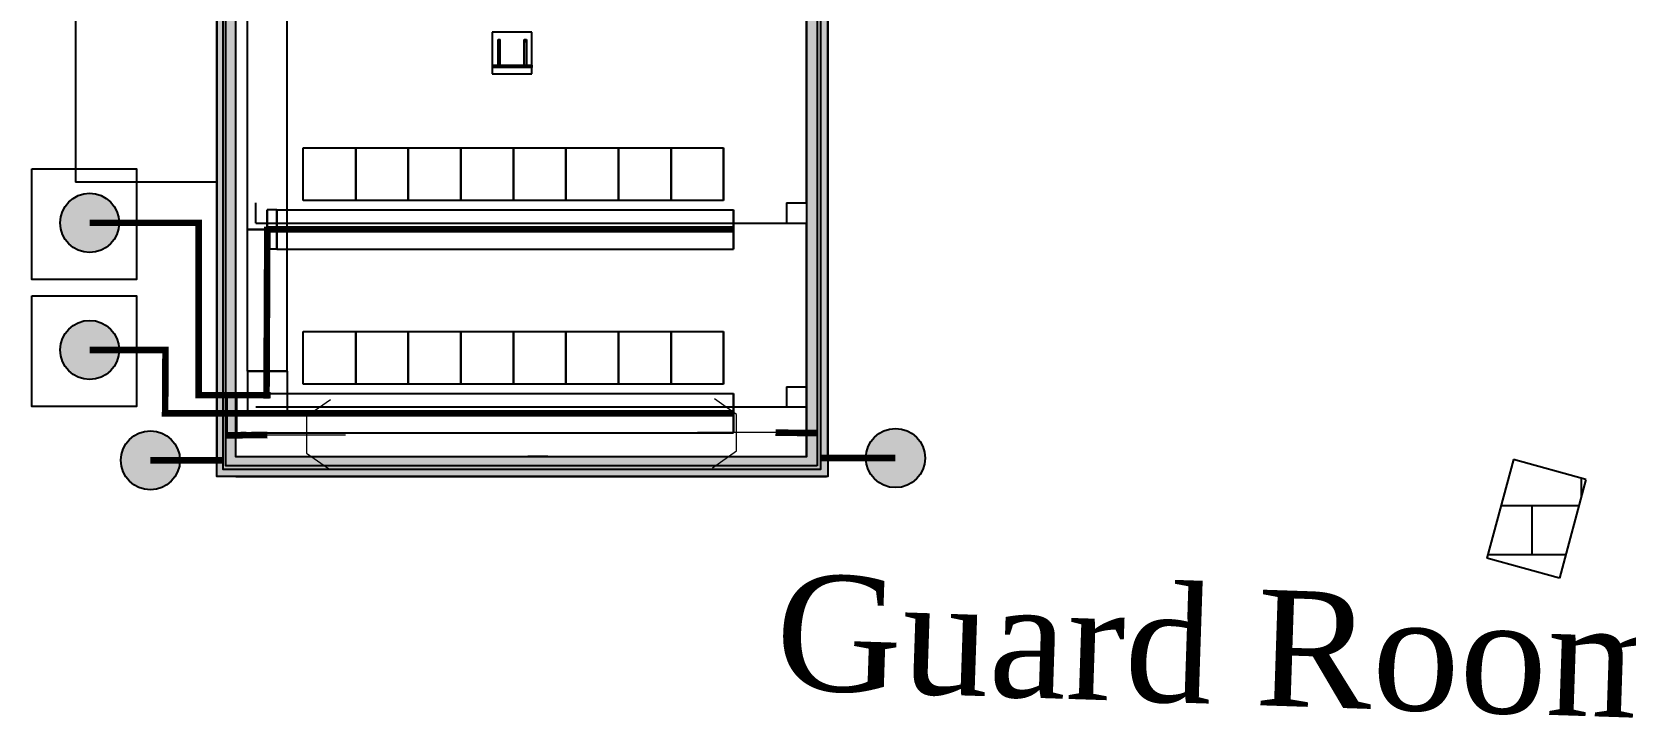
# Model space of a CAD drawing. Header units: inches. Extents: x 517790 to 538444, y 301815 to 302461.
# Drawn here: x 517940.97 to 517963.86, y 302287.42 to 302297.3 of the extents above; entities that cross this region are included whole.
import ezdxf
from ezdxf.enums import TextEntityAlignment as Align

# ---------------------------------------------------------------- set-up
doc = ezdxf.new("R2010")
doc.units = ezdxf.units.IN
doc.header["$MEASUREMENT"] = 0
for name, color, linetype in [('CABLE ROUTE OF GENERATOR AND MCC ROOM-EMBED 1_DWG$0$DwgTemplate', 7, 'Continuous'), ('电气-接地设计-接地线', 3, '接地线'), ('电缆敷设层', 1, 'Continuous'), ('硅胶总平面底图 工艺装置区', 253, 'Continuous'), ('硅胶总平面底图0804', 253, 'Continuous')]:
    doc.layers.add(name, color=color, linetype=linetype)
doc.styles.add('EESLTYPE', font='TXT.shx')
doc.styles.add('TR', font='times.ttf')
doc.linetypes.add('接地线', pattern='A,500,["/",EESLTYPE,S=200,R=0,X=0,Y=-100],-200,60,-200', length=960)
doc.linetypes.add('组180_接地线', pattern='A,500,["/",EESLTYPE,S=200,R=-180,X=0,Y=100],-200,60,-200', length=960)

# ---------------------------------------------------------------- blocks, each defined once
blk = doc.blocks.new('PTJD2')
at = {"linetype": 'Continuous'}
blk.add_hatch(color=0, dxfattribs=at).paths.add_polyline_path([(150, 0, 1), (-150, 0, 1)])
at = {"color": 0, "linetype": 'Continuous'}
blk.add_circle((0, 0), 150, dxfattribs=at)

msp = doc.modelspace()

# ---------------------------------------------------------------- hatches: boundary and pattern name
at = {"ltscale": 10}
h = msp.add_hatch(color=9, dxfattribs=at)
h.dxf.hatch_style = 1
h.paths.add_polyline_path([(517943.624, 302290.912), (517952.404, 302290.912), (517952.404, 302314.7), (517943.624, 302314.7)])
h.paths.add_polyline_path([(517952.299, 302314.626), (517952.299, 302291.014), (517943.717, 302291.014), (517943.717, 302314.626)], flags=16)
h.paths.add_polyline_path([(517952.25, 302314.594), (517952.25, 302291.064), (517943.754, 302291.064), (517943.754, 302314.594)], flags=0)
h.paths.add_polyline_path([(517944.633, 302314.519), (517944.633, 302310.238), (517951.811, 302310.238), (517951.811, 302310.525), (517952.098, 302310.525), (517952.098, 302314.242), (517948.382, 302314.242), (517948.094, 302314.242), (517948.094, 302314.53), (517948.382, 302314.53), (517948.382, 302314.242), (517952.098, 302314.242), (517952.098, 302310.525), (517951.811, 302310.525), (517951.811, 302310.238), (517952.098, 302310.238), (517952.098, 302306.665), (517951.914, 302306.665), (517951.914, 302306.377), (517952.098, 302306.377), (517952.098, 302302.805), (517951.914, 302302.805), (517951.914, 302302.517), (517952.098, 302302.517), (517952.098, 302298.8), (517952.098, 302298.513), (517952.098, 302294.844), (517951.811, 302294.844), (517951.811, 302294.556), (517952.098, 302294.556), (517952.098, 302291.913), (517951.811, 302291.913), (517951.048, 302291.913), (517951.048, 302291.538), (517950.524, 302291.538), (517949.769, 302291.538), (517949.013, 302291.538), (517948.258, 302291.538), (517947.503, 302291.538), (517945.993, 302291.538), (517945.237, 302291.538), (517944.35, 302291.538), (517943.906, 302291.538), (517943.906, 302292.104), (517944.067, 302292.104), (517944.067, 302292.428), (517944.067, 302294.464), (517944.067, 302298.542), (517944.222, 302298.542), (517944.153, 302298.596), (517944.256, 302298.727), (517944.256, 302300.287), (517944.256, 302304.361), (517944.256, 302308.198), (517944.256, 302310.227), (517944.256, 302310.515), (517944.256, 302314.232), (517944.256, 302314.519)], flags=0)
h.paths.add_polyline_path([(517944.633, 302314.519), (517944.633, 302314.232), (517944.633, 302310.515), (517944.633, 302310.227), (517944.633, 302308.386), (517944.838, 302308.386), (517946.804, 302308.386), (517946.804, 302308.009), (517944.838, 302308.009), (517944.633, 302308.009), (517944.633, 302304.55), (517944.838, 302304.55), (517946.804, 302304.55), (517946.804, 302304.172), (517944.838, 302304.172), (517944.633, 302304.172), (517944.633, 302300.476), (517946.804, 302300.476), (517946.804, 302300.098), (517944.633, 302300.098), (517944.633, 302298.614), (517944.763, 302298.513), (517948.809, 302298.513), (517948.809, 302297.364), (517948.264, 302297.364), (517948.264, 302297.355), (517948.222, 302297.355), (517947.464, 302297.36), (517947.464, 302297.355), (517947.249, 302297.355), (517947.249, 302297.308), (517947.207, 302297.308), (517946.921, 302297.364), (517946.921, 302298.513), (517944.633, 302298.513), (517944.633, 302298.502), (517944.633, 302294.747), (517945.237, 302294.747), (517945.993, 302294.747), (517946.748, 302294.747), (517947.503, 302294.747), (517948.258, 302294.747), (517949.013, 302294.747), (517949.769, 302294.747), (517950.524, 302294.747), (517951.048, 302294.747), (517951.048, 302294.546), (517951.048, 302294.181), (517950.524, 302294.181), (517949.769, 302294.181), (517949.013, 302294.181), (517948.258, 302294.181), (517947.503, 302294.181), (517946.748, 302294.181), (517944.633, 302294.181), (517944.633, 302292.428), (517944.633, 302291.821), (517944.35, 302291.821), (517944.35, 302291.538), (517943.906, 302291.538), (517943.906, 302292.104), (517944.067, 302292.104), (517944.067, 302292.428), (517944.067, 302294.464), (517944.067, 302294.546), (517944.067, 302294.834), (517944.067, 302298.502), (517944.067, 302298.542), (517944.11, 302298.542), (517944.256, 302298.727), (517944.256, 302298.79), (517944.256, 302300.287), (517944.256, 302302.507), (517944.256, 302302.794), (517944.256, 302304.361), (517944.256, 302306.367), (517944.256, 302306.655), (517944.256, 302308.198), (517944.256, 302314.519)], flags=0)
edge = h.paths.add_edge_path(flags=0)
edge.add_line((517944.102, 302314.129), (517943.993, 302314.065))
edge.add_line((517943.993, 302314.065), (517944.013, 302314.042))
edge.add_line((517944.013, 302314.042), (517944.014, 302314.041))
edge.add_line((517944.014, 302314.041), (517944.014, 302314.041))
edge.add_line((517944.014, 302314.041), (517944.136, 302313.902))
edge.add_ellipse((517944.189, 302313.954), major_axis=(-0.0524, -0.0524), ratio=0.5, start_angle=358.1821, end_angle=450)
edge.add_ellipse((517944.189, 302313.954), major_axis=(0.0524, 0.0524), ratio=0.5, start_angle=270, end_angle=361.8179)
edge.add_line((517944.241, 302314.007), (517944.102, 302314.129))
h.paths.add_polyline_path([(517949.365, 302311.739), (517949.331, 302311.739), (517949.332, 302311.738), (517949.367, 302311.738)], flags=0)
h.paths.add_polyline_path([(517947.212, 302312.648), (517947.239, 302312.648), (517947.239, 302312.601), (517947.239, 302312.52), (517947.239, 302312.449), (517947.239, 302312.166), (517947.212, 302312.166), (517947.212, 302312.449)], flags=0)
h.paths.add_polyline_path([(517948.82, 302312.733), (517948.725, 302312.733), (517948.638, 302312.685), (517948.82, 302312.685)], flags=0)
h.paths.add_polyline_path([(517947.97, 302311.779), (517947.97, 302311.836), (517947.338, 302311.836), (517947.338, 302311.779)], flags=0)
h.paths.add_polyline_path([(517948.278, 302312.294), (517948.278, 302312.435), (517948.225, 302312.435), (517948.225, 302312.294)], flags=0)
h.paths.add_polyline_path([(517948.887, 302312.001), (517949.387, 302312.001), (517949.387, 302311.93), (517949.924, 302311.93), (517949.924, 302312.615), (517950.125, 302312.615), (517950.125, 302312.723), (517950.161, 302312.723, -0.812836), (517950.342, 302312.685), (517950.347, 302312.706), (517950.347, 302312.742), (517950.375, 302312.742), (517950.375, 302312.572), (517950.579, 302312.572, -0.58135), (517951.112, 302312.59), (517951.112, 302313.205), (517951.442, 302313.205), (517951.442, 302311.411), (517951.112, 302311.411), (517951.112, 302312.269, -0.96771), (517950.579, 302312.572), (517950.026, 302312.572), (517950.026, 302312.497), (517949.924, 302312.497), (517949.924, 302311.93), (517949.387, 302311.93), (517949.387, 302311.765), (517948.887, 302311.765)], flags=0)
h.paths.add_polyline_path([(517947.267, 302309.145), (517947.249, 302309.007), (517947.267, 302309.007)], flags=0)
h.paths.add_polyline_path([(517947.212, 302308.777), (517947.239, 302308.777), (517947.239, 302308.73), (517947.239, 302308.65), (517947.239, 302308.579), (517947.239, 302308.296), (517947.212, 302308.296), (517947.212, 302308.579)], flags=0)
h.paths.add_polyline_path([(517944.838, 302308.386), (517946.804, 302308.386), (517946.804, 302308.009), (517944.838, 302308.009), (517944.633, 302308.009), (517944.633, 302306.655), (517944.633, 302306.367), (517944.633, 302304.55), (517944.838, 302304.55), (517946.804, 302304.55), (517946.804, 302304.172), (517944.838, 302304.172), (517944.633, 302304.172), (517944.633, 302302.794), (517944.633, 302302.507), (517944.633, 302300.476), (517946.804, 302300.476), (517946.804, 302300.098), (517944.444, 302300.098), (517944.444, 302300.476), (517944.633, 302300.476), (517944.633, 302302.507), (517944.633, 302302.794), (517944.633, 302304.172), (517944.444, 302304.172), (517944.444, 302304.55), (517944.633, 302304.55), (517944.633, 302306.367), (517944.633, 302306.655), (517944.633, 302308.009), (517944.444, 302308.009), (517944.444, 302308.386)], flags=0)
h.paths.add_polyline_path([(517948.278, 302308.565), (517948.278, 302308.423), (517948.443, 302308.423), (517948.49, 302308.565)], flags=0)
h.paths.add_polyline_path([(517950.687, 302307.588), (517950.687, 302307.796), (517950.592, 302307.796), (517950.592, 302307.739)], flags=0)
h.paths.add_polyline_path([(517947.97, 302307.909), (517947.97, 302307.965), (517947.338, 302307.965), (517947.338, 302307.909)], flags=0)
h.paths.add_polyline_path([(517949.903, 302308.702, 1.000036), (517949.903, 302308.626), (517950.026, 302308.626), (517950.026, 302308.702)], flags=0)
h.paths.add_polyline_path([(517951.112, 302309.334), (517951.442, 302309.334), (517951.442, 302307.541), (517951.112, 302307.541), (517951.112, 302308.398, -0.756725), (517950.543, 302308.559, -0.756725), (517951.112, 302308.719)], flags=0)
h.paths.add_polyline_path([(517951.447, 302305.521), (517951.442, 302305.521), (517951.442, 302305.498), (517951.447, 302303.682)], flags=0)
h.paths.add_polyline_path([(517947.212, 302304.941), (517947.239, 302304.941), (517947.239, 302304.894), (517947.239, 302304.813), (517947.239, 302304.743), (517947.239, 302304.459), (517947.212, 302304.459), (517947.212, 302304.743)], flags=0)
h.paths.add_polyline_path([(517948.278, 302304.729), (517948.278, 302304.587), (517948.443, 302304.587), (517948.49, 302304.729)], flags=0)
h.paths.add_polyline_path([(517950.687, 302303.751), (517950.687, 302303.959), (517950.592, 302303.959), (517950.592, 302303.903)], flags=0)
h.paths.add_polyline_path([(517951.112, 302305.498), (517951.442, 302305.498), (517951.442, 302303.704), (517951.112, 302303.704), (517951.112, 302304.599, -0.756725), (517950.543, 302304.759, -0.756725), (517951.112, 302304.92)], flags=0)
h.paths.add_polyline_path([(517950.026, 302304.865), (517950.026, 302304.79), (517949.903, 302304.79, -0.999964), (517949.903, 302304.865)], flags=0)
h.paths.add_polyline_path([(517951.447, 302301.588), (517951.442, 302301.588), (517951.442, 302301.566), (517951.447, 302299.749)], flags=0)
h.paths.add_polyline_path([(517947.212, 302301.009), (517947.239, 302301.009), (517947.239, 302300.961), (517947.239, 302300.881), (517947.239, 302300.81), (517947.239, 302300.527), (517947.212, 302300.527), (517947.212, 302300.81)], flags=0)
h.paths.add_polyline_path([(517948.278, 302300.796), (517948.278, 302300.655), (517948.443, 302300.655), (517948.49, 302300.796)], flags=0)
h.paths.add_polyline_path([(517950.451, 302300.832), (517950.451, 302300.506), (517950.589, 302300.554), (517950.589, 302300.612)], flags=0)
h.paths.add_polyline_path([(517951.112, 302301.566), (517951.442, 302301.566), (517951.442, 302299.772), (517951.112, 302299.772), (517951.112, 302300.728, -0.55586), (517950.591, 302300.725), (517950.589, 302300.725), (517950.589, 302300.728, -0.138476), (517950.543, 302300.889, -0.756725), (517951.112, 302301.049)], flags=0)
h.paths.add_polyline_path([(517949.903, 302300.933), (517950.026, 302300.933), (517950.026, 302300.858), (517949.903, 302300.858, -1)], flags=0)
h.paths.add_polyline_path([(517944.633, 302292.104), (517944.633, 302292.428), (517944.34, 302292.428), (517944.338, 302292.104)], flags=0)
h.paths.add_polyline_path([(517944.633, 302294.464), (517951.048, 302294.464), (517951.811, 302294.556), (517944.633, 302294.556)], flags=0)
h.paths.add_polyline_path([(517946.921, 302297.364), (517947.464, 302297.364), (517947.464, 302297.355), (517946.992, 302297.355)], flags=0)
h.paths.add_polyline_path([(517947.58, 302297.302), (517948.151, 302297.302), (517948.151, 302296.827), (517948.151, 302296.794), (517948.151, 302296.702), (517947.58, 302296.702), (517947.58, 302296.794), (517947.58, 302296.827)], flags=0)
h.paths.add_polyline_path([(517947.665, 302297.195), (517947.698, 302297.195), (517947.698, 302296.827), (517948.039, 302296.827), (517948.039, 302297.195), (517948.072, 302297.195), (517948.072, 302296.827), (517947.665, 302296.827)], flags=0)
h.paths.add_polyline_path([(517947.672, 302297.186), (517947.691, 302297.186), (517947.691, 302297.167), (517947.672, 302297.167)], flags=0)
h.paths.add_polyline_path([(517948.047, 302297.186), (517948.066, 302297.186), (517948.066, 302297.167), (517948.047, 302297.167)], flags=0)
h.paths.add_polyline_path([(517944.865, 302295.637), (517945.62, 302295.637), (517946.375, 302295.637), (517947.13, 302295.637), (517947.885, 302295.637), (517948.641, 302295.637), (517949.396, 302295.637), (517950.151, 302295.637), (517950.906, 302295.637), (517950.906, 302294.882), (517950.151, 302294.882), (517949.396, 302294.882), (517948.641, 302294.882), (517947.885, 302294.882), (517947.13, 302294.882), (517946.375, 302294.882), (517945.62, 302294.882), (517944.865, 302294.882)], flags=0)
h.paths.add_polyline_path([(517944.865, 302292.994), (517945.62, 302292.994), (517946.375, 302292.994), (517947.13, 302292.994), (517947.885, 302292.994), (517948.641, 302292.994), (517949.396, 302292.994), (517950.151, 302292.994), (517950.906, 302292.994), (517950.906, 302292.238), (517950.151, 302292.238), (517949.396, 302292.238), (517948.641, 302292.238), (517947.306, 302292.238), (517947.13, 302292.238), (517946.375, 302292.238), (517945.62, 302292.238), (517944.865, 302292.238)], flags=0)
h.paths.add_polyline_path([(517944.046, 302292.104), (517944.046, 302291.538), (517943.971, 302291.538), (517943.971, 302292.104)], flags=0)
h.paths.add_polyline_path([(517946.417, 302300.94), (517950.166, 302300.94), (517950.166, 302302.356), (517946.417, 302302.356)], flags=8)
h.paths.add_polyline_path([(517944.471, 302301.799), (517952.144, 302301.799), (517952.144, 302303.215), (517944.471, 302303.215)], flags=8)
at = {"ltscale": 10, "true_color": 0xb87333}
h = msp.add_hatch(color=35, dxfattribs=at)
h.dxf.hatch_style = 1
h.paths.add_polyline_path([(517943.717, 302291.014), (517952.299, 302291.014), (517952.299, 302314.626), (517943.717, 302314.626)])
h.paths.add_polyline_path([(517952.25, 302314.594), (517943.754, 302314.594), (517943.754, 302291.064), (517952.25, 302291.064)], flags=16)
edge = h.paths.add_edge_path(flags=0)
edge.add_line((517944.102, 302314.129), (517943.993, 302314.065))
edge.add_line((517943.993, 302314.065), (517944.013, 302314.042))
edge.add_line((517944.013, 302314.042), (517944.014, 302314.041))
edge.add_line((517944.014, 302314.041), (517944.014, 302314.041))
edge.add_line((517944.014, 302314.041), (517944.136, 302313.902))
edge.add_ellipse((517944.189, 302313.954), major_axis=(-0.0524, -0.0524), ratio=0.5, start_angle=358.1821, end_angle=450)
edge.add_ellipse((517944.189, 302313.954), major_axis=(0.0524, 0.0524), ratio=0.5, start_angle=270, end_angle=361.8179)
edge.add_line((517944.241, 302314.007), (517944.102, 302314.129))
h.paths.add_polyline_path([(517949.365, 302311.739), (517949.331, 302311.739), (517949.332, 302311.738), (517949.367, 302311.738)], flags=0)
h.paths.add_polyline_path([(517947.212, 302312.648), (517947.239, 302312.648), (517947.239, 302312.601), (517947.239, 302312.52), (517947.239, 302312.449), (517947.239, 302312.166), (517947.212, 302312.166), (517947.212, 302312.449)], flags=0)
h.paths.add_polyline_path([(517948.82, 302312.733), (517948.725, 302312.733), (517948.638, 302312.685), (517948.82, 302312.685)], flags=0)
h.paths.add_polyline_path([(517947.97, 302311.779), (517947.97, 302311.836), (517947.338, 302311.836), (517947.338, 302311.779)], flags=0)
h.paths.add_polyline_path([(517948.278, 302312.294), (517948.278, 302312.435), (517948.225, 302312.435), (517948.225, 302312.294)], flags=0)
h.paths.add_polyline_path([(517948.887, 302312.001), (517949.387, 302312.001), (517949.387, 302311.93), (517949.924, 302311.93), (517949.924, 302312.615), (517950.125, 302312.615), (517950.125, 302312.723), (517950.161, 302312.723, -0.812836), (517950.342, 302312.685), (517950.347, 302312.706), (517950.347, 302312.742), (517950.375, 302312.742), (517950.375, 302312.572), (517950.579, 302312.572, -0.58135), (517951.112, 302312.59), (517951.112, 302313.205), (517951.442, 302313.205), (517951.442, 302311.411), (517951.112, 302311.411), (517951.112, 302312.269, -0.96771), (517950.579, 302312.572), (517950.026, 302312.572), (517950.026, 302312.497), (517949.924, 302312.497), (517949.924, 302311.93), (517949.387, 302311.93), (517949.387, 302311.765), (517948.887, 302311.765)], flags=0)
h.paths.add_polyline_path([(517947.267, 302309.145), (517947.239, 302309.145), (517947.239, 302309.136), (517947.243, 302309.007), (517947.267, 302309.007)], flags=0)
h.paths.add_polyline_path([(517947.212, 302308.777), (517947.239, 302308.777), (517947.239, 302308.73), (517947.239, 302308.65), (517947.239, 302308.579), (517947.239, 302308.296), (517947.212, 302308.296), (517947.212, 302308.579)], flags=0)
h.paths.add_polyline_path([(517944.838, 302308.386), (517946.804, 302308.386), (517946.804, 302308.009), (517944.838, 302308.009), (517944.633, 302308.009), (517944.633, 302306.655), (517944.633, 302306.367), (517944.633, 302304.55), (517944.838, 302304.55), (517946.804, 302304.55), (517946.804, 302304.172), (517944.838, 302304.172), (517944.633, 302304.172), (517944.633, 302302.794), (517944.633, 302302.507), (517944.633, 302300.476), (517946.804, 302300.476), (517946.804, 302300.098), (517944.444, 302300.098), (517944.444, 302300.476), (517944.633, 302300.476), (517944.633, 302302.507), (517944.633, 302302.794), (517944.633, 302304.172), (517944.444, 302304.172), (517944.444, 302304.55), (517944.633, 302304.55), (517944.633, 302306.367), (517944.633, 302306.655), (517944.633, 302308.009), (517944.444, 302308.009), (517944.444, 302308.386)], flags=0)
h.paths.add_polyline_path([(517948.278, 302308.565), (517948.278, 302308.423), (517948.443, 302308.423), (517948.49, 302308.565)], flags=0)
h.paths.add_polyline_path([(517950.687, 302307.588), (517950.687, 302307.796), (517950.592, 302307.796), (517950.592, 302307.739)], flags=0)
h.paths.add_polyline_path([(517947.97, 302307.909), (517947.97, 302307.965), (517947.338, 302307.965), (517947.338, 302307.909)], flags=0)
h.paths.add_polyline_path([(517949.903, 302308.702), (517950.026, 302308.702), (517950.026, 302308.626), (517949.903, 302308.626), (517949.937, 302308.647, -1.789564)], flags=0)
h.paths.add_polyline_path([(517951.112, 302309.334), (517951.442, 302309.334), (517951.442, 302307.541), (517951.112, 302307.541), (517951.112, 302308.398, -0.756725), (517950.543, 302308.559, -0.756725), (517951.112, 302308.719)], flags=0)
h.paths.add_polyline_path([(517951.447, 302305.521), (517951.442, 302305.521), (517951.442, 302305.498), (517951.447, 302303.682)], flags=0)
h.paths.add_polyline_path([(517947.212, 302304.941), (517947.239, 302304.941), (517947.239, 302304.894), (517947.239, 302304.813), (517947.239, 302304.743), (517947.239, 302304.459), (517947.212, 302304.459), (517947.212, 302304.743)], flags=0)
h.paths.add_polyline_path([(517948.278, 302304.729), (517948.278, 302304.587), (517948.443, 302304.587), (517948.49, 302304.729)], flags=0)
h.paths.add_polyline_path([(517950.687, 302303.751), (517950.687, 302303.959), (517950.592, 302303.959), (517950.592, 302303.903)], flags=0)
h.paths.add_polyline_path([(517951.112, 302305.498), (517951.442, 302305.498), (517951.442, 302303.704), (517951.112, 302303.704), (517951.112, 302304.599, -0.756725), (517950.543, 302304.759, -0.756725), (517951.112, 302304.92)], flags=0)
h.paths.add_polyline_path([(517950.026, 302304.865), (517950.026, 302304.79), (517949.903, 302304.79, -0.999964), (517949.903, 302304.865)], flags=0)
h.paths.add_polyline_path([(517951.447, 302301.588), (517951.442, 302301.588), (517951.442, 302301.566), (517951.447, 302299.749)], flags=0)
h.paths.add_polyline_path([(517947.212, 302301.009), (517947.239, 302301.009), (517947.239, 302300.961), (517947.239, 302300.881), (517947.239, 302300.81), (517947.239, 302300.527), (517947.212, 302300.527), (517947.212, 302300.81)], flags=0)
h.paths.add_polyline_path([(517948.278, 302300.796), (517948.278, 302300.655), (517948.443, 302300.655), (517948.49, 302300.796)], flags=0)
h.paths.add_polyline_path([(517950.451, 302300.832), (517950.451, 302300.506), (517950.589, 302300.554), (517950.589, 302300.612)], flags=0)
h.paths.add_polyline_path([(517951.112, 302301.566), (517951.442, 302301.566), (517951.442, 302299.772), (517951.112, 302299.772), (517951.112, 302300.728, -0.55586), (517950.591, 302300.725), (517950.589, 302300.725), (517950.589, 302300.728, -0.138476), (517950.543, 302300.889, -0.756725), (517951.112, 302301.049)], flags=0)
h.paths.add_polyline_path([(517949.903, 302300.933), (517950.026, 302300.933), (517950.026, 302300.858), (517949.903, 302300.858, -1)], flags=0)
h.paths.add_polyline_path([(517944.633, 302292.104), (517944.633, 302292.428), (517944.34, 302292.428), (517944.338, 302292.104)], flags=0)
h.paths.add_polyline_path([(517944.633, 302294.464), (517951.048, 302294.464), (517951.811, 302294.556), (517944.633, 302294.556)], flags=0)
h.paths.add_polyline_path([(517946.921, 302297.364), (517947.464, 302297.364), (517947.464, 302297.355), (517946.992, 302297.355)], flags=0)
h.paths.add_polyline_path([(517947.58, 302297.302), (517948.151, 302297.302), (517948.151, 302296.827), (517948.151, 302296.794), (517948.151, 302296.702), (517947.58, 302296.702), (517947.58, 302296.794), (517947.58, 302296.827)], flags=0)
h.paths.add_polyline_path([(517947.665, 302297.195), (517947.698, 302297.195), (517947.698, 302296.827), (517948.039, 302296.827), (517948.039, 302297.195), (517948.072, 302297.195), (517948.072, 302296.827), (517947.665, 302296.827)], flags=0)
h.paths.add_polyline_path([(517947.672, 302297.186), (517947.691, 302297.186), (517947.691, 302297.167), (517947.672, 302297.167)], flags=0)
h.paths.add_polyline_path([(517948.047, 302297.186), (517948.066, 302297.186), (517948.066, 302297.167), (517948.047, 302297.167)], flags=0)
h.paths.add_polyline_path([(517944.865, 302295.637), (517945.62, 302295.637), (517946.375, 302295.637), (517947.13, 302295.637), (517947.885, 302295.637), (517948.641, 302295.637), (517949.396, 302295.637), (517950.151, 302295.637), (517950.906, 302295.637), (517950.906, 302294.882), (517950.151, 302294.882), (517949.396, 302294.882), (517948.641, 302294.882), (517947.885, 302294.882), (517947.13, 302294.882), (517946.375, 302294.882), (517945.62, 302294.882), (517944.865, 302294.882)], flags=0)
h.paths.add_polyline_path([(517944.865, 302292.994), (517945.62, 302292.994), (517946.375, 302292.994), (517947.13, 302292.994), (517947.885, 302292.994), (517948.641, 302292.994), (517949.396, 302292.994), (517950.151, 302292.994), (517950.906, 302292.994), (517950.906, 302292.238), (517950.151, 302292.238), (517949.396, 302292.238), (517948.641, 302292.238), (517947.306, 302292.238), (517947.13, 302292.238), (517946.375, 302292.238), (517945.62, 302292.238), (517944.865, 302292.238)], flags=0)
h.paths.add_polyline_path([(517944.046, 302292.104), (517944.046, 302291.538), (517943.971, 302291.538), (517943.971, 302292.104)], flags=0)
h.paths.add_polyline_path([(517946.417, 302300.94), (517950.166, 302300.94), (517950.166, 302302.356), (517946.417, 302302.356)], flags=8)
h.paths.add_polyline_path([(517944.471, 302301.799), (517952.144, 302301.799), (517952.144, 302303.215), (517944.471, 302303.215)], flags=8)
h = msp.add_hatch(color=9)
h.dxf.hatch_style = 1
h.paths.add_polyline_path([(517952.098, 302291.195), (517943.898, 302291.195), (517943.898, 302291.818), (517943.754, 302291.818), (517943.754, 302291.064), (517952.25, 302291.064), (517952.25, 302314.594), (517943.754, 302314.594), (517943.754, 302291.818), (517943.898, 302291.818), (517943.898, 302314.53), (517952.098, 302314.53)])
at = {"layer": '硅胶总平面底图0804', "lineweight": -3}
h = msp.add_hatch(dxfattribs=at)
h.set_pattern_fill('BRICK', color=9, scale=2.831988, style=0)
h.set_pattern_definition([(0, (239081.8118, -2177273.44575), (0, 0.70799695862), []), (90, (239081.8118, -2177273.4457), (-1.4159939172, 9e-17), [0.7079969586, -0.7079969586]), (90, (239082.5198, -2177273.4457), (-1.4159939172, 9e-17), [-0.7079969586, 0.7079969586])])
h.paths.add_polyline_path([(517963.297, 302290.867), (517962.254, 302291.155), (517961.875, 302289.737), (517962.919, 302289.448)])

# ---------------------------------------------------------------- linework, layer by layer
at = {"color": 42, "ltscale": 10}
for points in [[(517943.717, 302314.626), (517952.299, 302314.626), (517952.299, 302291.014), (517943.717, 302291.014)], [(517952.25, 302291.064), (517943.754, 302291.064), (517943.754, 302314.594), (517952.25, 302314.594)]]:
    msp.add_lwpolyline(points, close=True, dxfattribs=at)
for points in [[(517940.967, 302295.336), (517942.47, 302295.336), (517942.47, 302293.745), (517940.967, 302293.745)], [(517940.967, 302293.509), (517942.47, 302293.509), (517942.47, 302291.918), (517940.967, 302291.918)]]:
    msp.add_lwpolyline(points, close=True)
at = {"color": 1, "lineweight": 18}
for points in [[(517945.258, 302292.013), (517944.913, 302291.772), (517944.913, 302291.246), (517945.23, 302291.024)], [(517950.746, 302291.037), (517951.091, 302291.279), (517951.091, 302291.805), (517950.774, 302292.026)], [(517944.352, 302291.509), (517944.352, 302291.509), (517944.913, 302291.509), (517945.475, 302291.509)], [(517951.652, 302291.542), (517951.652, 302291.542), (517951.091, 302291.542), (517950.529, 302291.542)]]:
    msp.add_lwpolyline(points, dxfattribs=at)
at = {"layer": 'CABLE ROUTE OF GENERATOR AND MCC ROOM-EMBED 1_DWG$0$DwgTemplate', "color": 9, "linetype": 'Continuous', "lineweight": -3}
for p, q in [((517944.067, 302294.464), (517944.067, 302298.542)), ((517944.633, 302294.464), (517944.633, 302298.542)), ((517944.067, 302294.834), (517944.067, 302298.502)), ((517944.633, 302294.834), (517944.633, 302298.502)), ((517944.486, 302294.747), (517944.35, 302294.747)), ((517944.35, 302294.747), (517944.35, 302294.181)), ((517944.35, 302294.546), (517944.35, 302294.747)), ((517944.486, 302294.747), (517944.35, 302294.747)), ((517944.486, 302294.546), (517944.486, 302294.747)), ((517944.486, 302294.747), (517944.486, 302294.181)), ((517944.486, 302294.546), (517944.486, 302294.747)), ((517944.486, 302294.747), (517945.237, 302294.747)), ((517944.486, 302294.747), (517944.486, 302294.181)), ((517944.486, 302294.747), (517945.237, 302294.747)), ((517944.633, 302294.546), (517944.633, 302294.834)), ((517945.237, 302294.747), (517945.993, 302294.747)), ((517945.237, 302294.747), (517945.993, 302294.747)), ((517945.993, 302294.747), (517946.748, 302294.747)), ((517945.993, 302294.747), (517946.748, 302294.747)), ((517946.748, 302294.747), (517947.503, 302294.747)), ((517946.748, 302294.747), (517947.503, 302294.747)), ((517947.503, 302294.747), (517948.258, 302294.747)), ((517947.503, 302294.747), (517948.258, 302294.747)), ((517948.258, 302294.747), (517949.013, 302294.747)), ((517948.258, 302294.747), (517949.013, 302294.747)), ((517949.013, 302294.747), (517949.769, 302294.747)), ((517949.013, 302294.747), (517949.769, 302294.747)), ((517949.769, 302294.747), (517950.524, 302294.747)), ((517949.769, 302294.747), (517950.524, 302294.747)), ((517950.524, 302294.747), (517951.048, 302294.747)), ((517950.524, 302294.747), (517951.048, 302294.747)), ((517951.048, 302294.747), (517951.048, 302294.181)), ((517951.048, 302294.546), (517951.048, 302294.747)), ((517944.067, 302294.464), (517944.067, 302294.546)), ((517944.067, 302294.464), (517944.633, 302294.464)), ((517944.633, 302294.464), (517944.067, 302294.464)), ((517944.067, 302294.464), (517944.633, 302294.464)), ((517944.067, 302292.428), (517944.067, 302294.464)), ((517944.633, 302294.464), (517944.067, 302294.464)), ((517944.067, 302292.428), (517944.067, 302294.464)), ((517944.633, 302292.428), (517944.633, 302294.464)), ((517944.633, 302292.428), (517944.633, 302294.464)), ((517951.048, 302294.181), (517951.048, 302294.546)), ((517944.486, 302294.181), (517946.748, 302294.181)), ((517944.486, 302294.181), (517946.748, 302294.181)), ((517946.748, 302294.181), (517947.503, 302294.181)), ((517946.748, 302294.181), (517947.503, 302294.181)), ((517947.503, 302294.181), (517948.258, 302294.181)), ((517947.503, 302294.181), (517948.258, 302294.181)), ((517948.258, 302294.181), (517949.013, 302294.181)), ((517948.258, 302294.181), (517949.013, 302294.181)), ((517949.013, 302294.181), (517949.769, 302294.181)), ((517949.013, 302294.181), (517949.769, 302294.181)), ((517949.769, 302294.181), (517950.524, 302294.181)), ((517949.769, 302294.181), (517950.524, 302294.181)), ((517950.524, 302294.181), (517951.048, 302294.181)), ((517950.524, 302294.181), (517951.048, 302294.181)), ((517944.067, 302292.428), (517944.067, 302291.821)), ((517944.067, 302292.428), (517944.633, 302292.428)), ((517944.067, 302292.428), (517944.067, 302291.821)), ((517944.633, 302292.428), (517944.067, 302292.428)), ((517944.067, 302292.428), (517944.633, 302292.428)), ((517944.633, 302292.428), (517944.067, 302292.428)), ((517944.633, 302292.428), (517944.633, 302291.821)), ((517944.633, 302292.428), (517944.633, 302291.821)), ((517943.766, 302292.104), (517943.766, 302291.538)), ((517943.906, 302292.104), (517943.906, 302291.538)), ((517943.906, 302291.538), (517943.906, 302292.104)), ((517944.35, 302292.104), (517945.237, 302292.104)), ((517944.35, 302292.104), (517945.237, 302292.104)), ((517945.237, 302292.104), (517945.993, 302292.104)), ((517945.237, 302292.104), (517945.993, 302292.104)), ((517945.993, 302292.104), (517949.013, 302292.104)), ((517945.993, 302292.104), (517949.013, 302292.104)), ((517949.013, 302292.104), (517949.769, 302292.104)), ((517949.013, 302292.104), (517949.769, 302292.104)), ((517949.769, 302292.104), (517950.524, 302292.104)), ((517949.769, 302292.104), (517950.524, 302292.104)), ((517950.524, 302292.104), (517951.048, 302292.104)), ((517950.524, 302292.104), (517951.048, 302292.104)), ((517951.048, 302292.104), (517951.048, 302291.538)), ((517951.048, 302291.538), (517951.048, 302292.104)), ((517943.766, 302291.538), (517943.893, 302291.538)), ((517943.893, 302291.538), (517943.906, 302291.538)), ((517943.906, 302291.538), (517944.046, 302291.538)), ((517943.906, 302291.538), (517944.35, 302291.538)), ((517943.906, 302291.538), (517944.35, 302291.538)), ((517944.046, 302291.538), (517943.971, 302291.538)), ((517944.35, 302291.538), (517945.237, 302291.538)), ((517944.35, 302291.538), (517945.237, 302291.538)), ((517945.237, 302291.538), (517945.993, 302291.538)), ((517945.993, 302291.538), (517947.503, 302291.538)), ((517946.748, 302291.538), (517947.503, 302291.538)), ((517947.503, 302291.538), (517948.258, 302291.538)), ((517947.503, 302291.538), (517948.258, 302291.538)), ((517948.258, 302291.538), (517949.013, 302291.538)), ((517948.258, 302291.538), (517949.013, 302291.538)), ((517949.013, 302291.538), (517949.769, 302291.538)), ((517949.013, 302291.538), (517949.769, 302291.538)), ((517949.769, 302291.538), (517950.524, 302291.538)), ((517949.769, 302291.538), (517950.524, 302291.538)), ((517950.524, 302291.538), (517951.048, 302291.538)), ((517950.524, 302291.538), (517951.048, 302291.538))]:
    msp.add_line(p, q, dxfattribs=at)
at = {"layer": 'CABLE ROUTE OF GENERATOR AND MCC ROOM-EMBED 1_DWG$0$DwgTemplate', "color": 4, "linetype": 'Continuous', "lineweight": -3}
for p, q in [((517944.067, 302294.546), (517944.067, 302294.834)), ((517944.35, 302294.181), (517944.35, 302294.546)), ((517944.486, 302294.181), (517944.486, 302294.546)), ((517944.486, 302294.181), (517944.486, 302294.546)), ((517944.633, 302294.464), (517944.633, 302294.546)), ((517944.486, 302294.181), (517944.35, 302294.181)), ((517944.486, 302294.181), (517944.35, 302294.181)), ((517943.605, 302292.104), (517943.766, 302292.104)), ((517943.893, 302292.104), (517943.766, 302292.104)), ((517943.906, 302292.104), (517943.893, 302292.104)), ((517944.046, 302292.104), (517943.906, 302292.104)), ((517943.906, 302292.104), (517944.35, 302292.104)), ((517943.906, 302292.104), (517944.35, 302292.104)), ((517943.971, 302292.104), (517944.046, 302292.104)), ((517945.237, 302291.538), (517945.993, 302291.538))]:
    msp.add_line(p, q, dxfattribs=at)
at = {"layer": '电气-接地设计-接地线', "linetype": '组180_接地线', "ltscale": 0.01}
for p, q in [((517944.633, 302291.821), (517944.067, 302291.821)), ((517944.067, 302291.821), (517944.633, 302291.821))]:
    msp.add_line(p, q, dxfattribs=at)
at = {"layer": '电气-接地设计-接地线', "linetype": '组180_接地线', "ltscale": 0.01, "const_width": 0.0944}
for points in [[(517941.797, 302294.558), (517943.411, 302294.558)], [(517943.364, 302292.033), (517943.364, 302294.558)], [(517944.338, 302292.032), (517944.35, 302294.504)], [(517944.35, 302294.464), (517951.048, 302294.464)], [(517941.797, 302292.731), (517942.932, 302292.731)], [(517942.881, 302291.771), (517942.887, 302292.731)], [(517943.363, 302292.081), (517944.398, 302292.081)], [(517942.892, 302291.818), (517951.031, 302291.818)]]:
    msp.add_lwpolyline(points, dxfattribs=at)
at = {"layer": '电气-接地设计-接地线', "color": 35, "linetype": '接地线', "ltscale": 0.005, "true_color": 0xb87333, "const_width": 0.0944}
for points in [[(517944.352, 302291.509), (517943.754, 302291.502)], [(517951.652, 302291.542), (517952.25, 302291.535)]]:
    msp.add_lwpolyline(points, dxfattribs=at)
at = {"layer": '电气-接地设计-接地线', "color": 1, "linetype": '接地线', "ltscale": 0.005, "const_width": 0.0944}
for points in [[(517943.717, 302291.144), (517942.67, 302291.144)], [(517952.299, 302291.176), (517953.376, 302291.176)]]:
    msp.add_lwpolyline(points, dxfattribs=at)
at = {"layer": '电缆敷设层', "color": 9, "ltscale": 10}
for p, q in [((517951.811, 302294.844), (517952.098, 302294.844)), ((517951.811, 302294.556), (517952.098, 302294.556)), ((517951.811, 302292.201), (517952.098, 302292.201)), ((517951.811, 302291.913), (517952.098, 302291.913))]:
    msp.add_line(p, q, dxfattribs=at)
at = {"layer": '电缆敷设层', "color": 35, "ltscale": 10, "true_color": 0xb87333}
msp.add_lwpolyline([(517943.624, 302314.7), (517952.404, 302314.7), (517952.404, 302290.912), (517943.624, 302290.912)], close=True, dxfattribs=at)
at = {"layer": '电缆敷设层', "color": 9, "ltscale": 10}
for points in [[(517943.624, 302314.7), (517952.404, 302314.7), (517952.404, 302290.912), (517943.624, 302290.912)], [(517943.898, 302314.53), (517952.098, 302314.53), (517952.098, 302291.195), (517943.898, 302291.195)]]:
    msp.add_lwpolyline(points, close=True, dxfattribs=at)
at = {"layer": '硅胶总平面底图 工艺装置区', "color": 5, "linetype": 'Continuous', "lineweight": -3}
for p, q in [((517941.596, 302314.53), (517941.596, 302295.144)), ((517941.596, 302314.53), (517941.596, 302295.144)), ((517947.58, 302297.302), (517947.58, 302296.827)), ((517947.58, 302297.302), (517947.58, 302296.827)), ((517948.151, 302297.302), (517947.58, 302297.302)), ((517948.151, 302297.302), (517947.58, 302297.302)), ((517947.665, 302296.827), (517947.665, 302297.195)), ((517947.665, 302297.195), (517947.665, 302296.827)), ((517947.665, 302297.195), (517947.698, 302297.195)), ((517947.665, 302297.195), (517947.698, 302297.195)), ((517947.691, 302297.186), (517947.672, 302297.186)), ((517947.672, 302297.186), (517947.691, 302297.186)), ((517947.672, 302297.186), (517947.672, 302297.167)), ((517947.672, 302297.186), (517947.672, 302297.167)), ((517947.672, 302297.167), (517947.691, 302297.167)), ((517947.691, 302297.167), (517947.672, 302297.167)), ((517947.691, 302297.167), (517947.691, 302297.186)), ((517947.691, 302297.186), (517947.691, 302297.167)), ((517947.698, 302296.827), (517947.698, 302297.195)), ((517947.698, 302296.827), (517947.698, 302297.195)), ((517948.039, 302296.827), (517948.039, 302297.195)), ((517948.039, 302296.827), (517948.039, 302297.195)), ((517948.039, 302297.195), (517948.072, 302297.195)), ((517948.039, 302297.195), (517948.072, 302297.195)), ((517948.066, 302297.186), (517948.047, 302297.186)), ((517948.047, 302297.186), (517948.066, 302297.186)), ((517948.047, 302297.186), (517948.047, 302297.167)), ((517948.047, 302297.186), (517948.047, 302297.167)), ((517948.047, 302297.167), (517948.066, 302297.167)), ((517948.066, 302297.167), (517948.047, 302297.167)), ((517948.066, 302297.167), (517948.066, 302297.186)), ((517948.066, 302297.186), (517948.066, 302297.167)), ((517948.072, 302296.827), (517948.072, 302297.195)), ((517948.072, 302297.195), (517948.072, 302296.827)), ((517948.151, 302296.827), (517948.151, 302297.302)), ((517948.151, 302296.827), (517948.151, 302297.302)), ((517947.58, 302296.827), (517947.58, 302296.794)), ((517947.58, 302296.827), (517947.58, 302296.794)), ((517947.58, 302296.827), (517948.151, 302296.827)), ((517947.58, 302296.827), (517948.151, 302296.827)), ((517947.58, 302296.794), (517947.58, 302296.702)), ((517947.58, 302296.794), (517947.58, 302296.702)), ((517948.151, 302296.794), (517947.58, 302296.794)), ((517948.151, 302296.794), (517947.58, 302296.794)), ((517947.58, 302296.702), (517948.151, 302296.702)), ((517947.58, 302296.702), (517948.151, 302296.702)), ((517948.151, 302296.794), (517948.151, 302296.827)), ((517948.151, 302296.827), (517948.151, 302296.794)), ((517948.151, 302296.702), (517948.151, 302296.794)), ((517948.151, 302296.702), (517948.151, 302296.794)), ((517944.865, 302294.882), (517944.865, 302295.637)), ((517944.865, 302294.882), (517944.865, 302295.637)), ((517944.865, 302295.637), (517945.62, 302295.637)), ((517944.865, 302295.637), (517945.62, 302295.637)), ((517945.62, 302295.637), (517945.62, 302294.882)), ((517945.62, 302294.882), (517945.62, 302295.637)), ((517945.62, 302294.882), (517945.62, 302295.637)), ((517945.62, 302294.882), (517945.62, 302295.637)), ((517945.62, 302295.637), (517946.375, 302295.637)), ((517945.62, 302295.637), (517946.375, 302295.637)), ((517946.375, 302295.637), (517946.375, 302294.882)), ((517946.375, 302294.882), (517946.375, 302295.637)), ((517946.375, 302295.637), (517947.13, 302295.637)), ((517946.375, 302295.637), (517947.13, 302295.637)), ((517946.375, 302294.882), (517946.375, 302295.637)), ((517946.375, 302294.882), (517946.375, 302295.637)), ((517947.13, 302295.637), (517947.13, 302294.882)), ((517947.13, 302294.882), (517947.13, 302295.637)), ((517947.13, 302295.637), (517947.885, 302295.637)), ((517947.13, 302295.637), (517947.885, 302295.637)), ((517947.13, 302294.882), (517947.13, 302295.637)), ((517947.13, 302294.882), (517947.13, 302295.637)), ((517947.885, 302294.882), (517947.885, 302295.637)), ((517947.885, 302294.882), (517947.885, 302295.637)), ((517947.885, 302295.637), (517948.641, 302295.637)), ((517947.885, 302295.637), (517948.641, 302295.637)), ((517947.885, 302295.637), (517947.885, 302294.882)), ((517947.885, 302294.882), (517947.885, 302295.637)), ((517948.641, 302295.637), (517948.641, 302294.882)), ((517948.641, 302294.882), (517948.641, 302295.637)), ((517948.641, 302294.882), (517948.641, 302295.637)), ((517948.641, 302294.882), (517948.641, 302295.637)), ((517948.641, 302295.637), (517949.396, 302295.637)), ((517948.641, 302295.637), (517949.396, 302295.637)), ((517949.396, 302295.637), (517950.151, 302295.637)), ((517949.396, 302295.637), (517950.151, 302295.637)), ((517949.396, 302294.882), (517949.396, 302295.637)), ((517949.396, 302294.882), (517949.396, 302295.637)), ((517949.396, 302295.637), (517949.396, 302294.882)), ((517949.396, 302294.882), (517949.396, 302295.637)), ((517950.151, 302295.637), (517950.151, 302294.882)), ((517950.151, 302294.882), (517950.151, 302295.637)), ((517950.151, 302294.882), (517950.151, 302295.637)), ((517950.151, 302294.882), (517950.151, 302295.637)), ((517950.151, 302295.637), (517950.906, 302295.637)), ((517950.151, 302295.637), (517950.906, 302295.637)), ((517950.906, 302295.637), (517950.906, 302294.882)), ((517950.906, 302294.882), (517950.906, 302295.637)), ((517943.61, 302295.144), (517941.596, 302295.144)), ((517943.61, 302295.144), (517941.596, 302295.144)), ((517945.62, 302294.882), (517944.865, 302294.882)), ((517945.62, 302294.882), (517944.865, 302294.882)), ((517946.375, 302294.882), (517945.62, 302294.882)), ((517946.375, 302294.882), (517945.62, 302294.882)), ((517947.13, 302294.882), (517946.375, 302294.882)), ((517947.13, 302294.882), (517946.375, 302294.882)), ((517947.885, 302294.882), (517947.13, 302294.882)), ((517947.885, 302294.882), (517947.13, 302294.882)), ((517948.641, 302294.882), (517947.885, 302294.882)), ((517948.641, 302294.882), (517947.885, 302294.882)), ((517949.396, 302294.882), (517948.641, 302294.882)), ((517949.396, 302294.882), (517948.641, 302294.882)), ((517950.151, 302294.882), (517949.396, 302294.882)), ((517950.151, 302294.882), (517949.396, 302294.882)), ((517950.906, 302294.882), (517950.151, 302294.882)), ((517950.906, 302294.882), (517950.151, 302294.882)), ((517944.865, 302292.238), (517944.865, 302292.994)), ((517944.865, 302292.238), (517944.865, 302292.994)), ((517944.865, 302292.994), (517945.62, 302292.994)), ((517944.865, 302292.994), (517945.62, 302292.994)), ((517945.62, 302292.994), (517945.62, 302292.238)), ((517945.62, 302292.238), (517945.62, 302292.994)), ((517945.62, 302292.994), (517946.375, 302292.994)), ((517945.62, 302292.994), (517946.375, 302292.994)), ((517945.62, 302292.238), (517945.62, 302292.994)), ((517945.62, 302292.238), (517945.62, 302292.994)), ((517946.375, 302292.994), (517947.13, 302292.994)), ((517946.375, 302292.994), (517947.13, 302292.994)), ((517946.375, 302292.238), (517946.375, 302292.994)), ((517946.375, 302292.238), (517946.375, 302292.994)), ((517946.375, 302292.994), (517946.375, 302292.238)), ((517946.375, 302292.238), (517946.375, 302292.994)), ((517947.13, 302292.994), (517947.13, 302292.238)), ((517947.13, 302292.238), (517947.13, 302292.994)), ((517947.13, 302292.238), (517947.13, 302292.994)), ((517947.13, 302292.238), (517947.13, 302292.994)), ((517947.13, 302292.994), (517947.885, 302292.994)), ((517947.13, 302292.994), (517947.885, 302292.994)), ((517947.885, 302292.994), (517947.885, 302292.238)), ((517947.885, 302292.238), (517947.885, 302292.994)), ((517947.885, 302292.238), (517947.885, 302292.994)), ((517947.885, 302292.238), (517947.885, 302292.994)), ((517947.885, 302292.994), (517948.641, 302292.994)), ((517947.885, 302292.994), (517948.641, 302292.994)), ((517948.641, 302292.238), (517948.641, 302292.994)), ((517948.641, 302292.238), (517948.641, 302292.994)), ((517948.641, 302292.994), (517949.396, 302292.994)), ((517948.641, 302292.994), (517949.396, 302292.994)), ((517948.641, 302292.994), (517948.641, 302292.238)), ((517948.641, 302292.238), (517948.641, 302292.994)), ((517949.396, 302292.238), (517949.396, 302292.994)), ((517949.396, 302292.238), (517949.396, 302292.994)), ((517949.396, 302292.994), (517950.151, 302292.994)), ((517949.396, 302292.994), (517950.151, 302292.994)), ((517949.396, 302292.994), (517949.396, 302292.238)), ((517949.396, 302292.238), (517949.396, 302292.994)), ((517950.151, 302292.994), (517950.151, 302292.238)), ((517950.151, 302292.238), (517950.151, 302292.994)), ((517950.151, 302292.994), (517950.906, 302292.994)), ((517950.151, 302292.994), (517950.906, 302292.994)), ((517950.151, 302292.238), (517950.151, 302292.994)), ((517950.151, 302292.238), (517950.151, 302292.994)), ((517950.906, 302292.994), (517950.906, 302292.238)), ((517950.906, 302292.238), (517950.906, 302292.994)), ((517945.62, 302292.238), (517944.865, 302292.238)), ((517945.62, 302292.238), (517944.865, 302292.238)), ((517946.375, 302292.238), (517945.62, 302292.238)), ((517946.375, 302292.238), (517945.62, 302292.238)), ((517947.13, 302292.238), (517946.375, 302292.238)), ((517947.13, 302292.238), (517946.375, 302292.238)), ((517947.306, 302292.238), (517947.13, 302292.238)), ((517947.306, 302292.238), (517947.13, 302292.238)), ((517948.641, 302292.238), (517947.306, 302292.238)), ((517948.641, 302292.238), (517947.306, 302292.238)), ((517949.396, 302292.238), (517948.641, 302292.238)), ((517949.396, 302292.238), (517948.641, 302292.238)), ((517950.151, 302292.238), (517949.396, 302292.238)), ((517950.151, 302292.238), (517949.396, 302292.238)), ((517950.906, 302292.238), (517950.151, 302292.238)), ((517950.906, 302292.238), (517950.151, 302292.238))]:
    msp.add_line(p, q, dxfattribs=at)
at = {"layer": '硅胶总平面底图 工艺装置区', "color": 9, "linetype": 'Continuous', "lineweight": -3}
for p, q in [((517943.898, 302294.844), (517943.898, 302298.513)), ((517952.098, 302294.844), (517952.098, 302298.513)), ((517944.186, 302294.556), (517944.186, 302294.844)), ((517951.811, 302294.844), (517951.811, 302294.556)), ((517943.898, 302291.2), (517943.898, 302294.556)), ((517944.186, 302294.556), (517951.811, 302294.556)), ((517952.098, 302291.2), (517952.098, 302294.556)), ((517951.811, 302292.201), (517951.811, 302291.913)), ((517951.811, 302292.201), (517951.811, 302291.913)), ((517944.186, 302291.913), (517951.811, 302291.913)), ((517943.898, 302291.2), (517948.094, 302291.2)), ((517948.382, 302291.2), (517948.094, 302291.2)), ((517943.898, 302290.912), (517952.386, 302290.912)), ((517948.094, 302290.912), (517948.382, 302290.912))]:
    msp.add_line(p, q, dxfattribs=at)
at = {"layer": '硅胶总平面底图0804', "color": 9, "linetype": 'Continuous', "lineweight": -3}
msp.add_line((517943.624, 302314.7), (517943.624, 302291.195), dxfattribs=at)
at = {"layer": '硅胶总平面底图0804', "color": 253, "linetype": 'Continuous', "lineweight": -3}
msp.add_line((517952.404, 302291.195), (517952.404, 302314.7), dxfattribs=at)
at = {"layer": '硅胶总平面底图0804', "color": 9, "lineweight": -3}
for points in [[(517962.254, 302291.155), (517961.875, 302289.737)], [(517963.297, 302290.867), (517962.254, 302291.155)], [(517963.297, 302290.867), (517962.919, 302289.448)], [(517962.919, 302289.448), (517961.875, 302289.737)]]:
    msp.add_lwpolyline(points, dxfattribs=at)

# ---------------------------------------------------------------- block references
at = {"layer": '电气-接地设计-接地线', "color": 1, "xscale": 0.002831987834461186, "yscale": 0.002831987834461186, "zscale": 0.000943995944820395}
for p in [(517941.797, 302294.558), (517941.797, 302292.731)]:
    msp.add_blockref('PTJD2', p, dxfattribs=at)
at = {"layer": '电气-接地设计-接地线', "color": 1, "zscale": 0.000943995944820395}
for p, xscale, yscale, rotation in [((517953.376, 302291.176), 0.002831987834461186, 0.002831987834461186, 276.1707013154559), ((517942.67, 302291.144), 0.002831987834461185, 0.002831987834461185, 100.1348250163782)]:
    msp.add_blockref('PTJD2', p, dxfattribs=dict(at, xscale=xscale, yscale=yscale, rotation=rotation))

# ---------------------------------------------------------------- texts
at = {"layer": '硅胶总平面底图0804', "color": 9, "lineweight": -3, "style": 'TR'}
msp.add_text('Guard Room', height=1.6625, rotation=358.1007, dxfattribs=at).set_placement((517951.66, 302288.684), align=Align.MIDDLE_LEFT)

doc.saveas('drawing.dxf')
